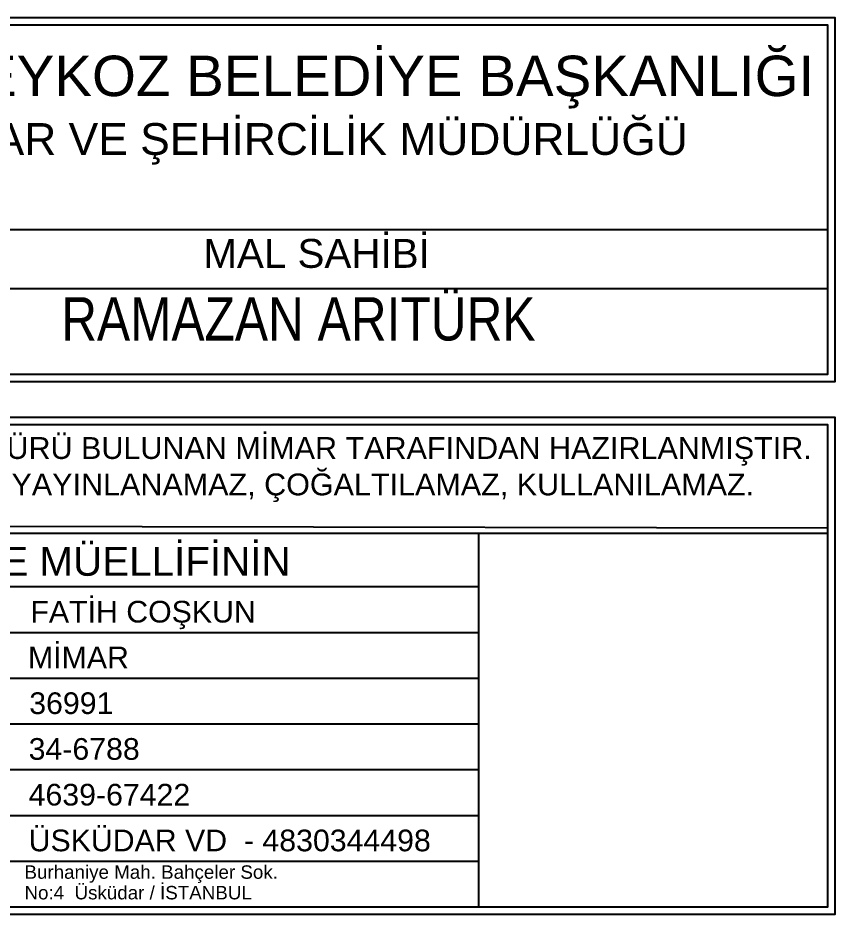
# Model space of a CAD drawing. Header units: millimetres. Extents: x 82776 to 137242, y 11666 to 27998.
# Drawn here: x 83215 to 83781, y 13105 to 13725 of the extents above; entities that cross this region are included whole.
import ezdxf

# ---------------------------------------------------------------- set-up
doc = ezdxf.new("R2010")
doc.units = ezdxf.units.MM
doc.styles.add('17-002_500_Mesa_Beykoz_10_Ruhsat_Hesaplar_B$0$ARIAL', font='arial.ttf', dxfattribs={"width": 0.8})
doc.styles.add('mahal', font='arial.ttf')

# ---------------------------------------------------------------- blocks, each defined once
blk = doc.blocks.new('BEYKOZ ANTET')
at = {"lineweight": 25}
for p, q in [((999.6, 1912.78, -1114.8), (291.83, 1912.78, -1114.8)), ((999.6, 1871.95, -1114.8), (291.83, 1871.95, -1114.8)), ((50.29, 1702.78, -1114.8), (999.6, 1702.78, -1114.8)), ((757.95, 1444.12, -1114.8), (757.95, 1702.78, -1114.8)), ((216.16, 1665.78, -1114.8), (757.95, 1665.78, -1114.8)), ((216.16, 1634.12, -1114.8), (757.95, 1634.12, -1114.8)), ((216.16, 1602.45, -1114.8), (757.95, 1602.45, -1114.8)), ((216.16, 1570.78, -1114.8), (757.95, 1570.78, -1114.8)), ((216.16, 1539.12, -1114.8), (757.95, 1539.12, -1114.8)), ((216.16, 1507.45, -1114.8), (757.95, 1507.45, -1114.8)), ((216.16, 1475.78, -1114.8), (757.95, 1475.78, -1114.8))]:
    blk.add_line(p, q, dxfattribs=at)
blk.add_line((524.94, 1812.78, -1114.8), (525.01, 1812.78, -1114.8))
at = {"lineweight": 25, "elevation": -1114.8}
for points in [[(45.29, 1807.78), (1004.6, 1807.78), (1004.6, 2059.39), (45.29, 2059.39)], [(50.29, 1812.78), (999.67, 1812.78), (999.6, 2054.39), (50.29, 2054.39)], [(45.29, 1439.12), (1004.6, 1439.12), (1004.6, 1782.78), (45.29, 1782.78)], [(50.29, 1708.2), (999.6, 1706.44), (999.6, 1777.78), (50.29, 1777.78)], [(50.29, 1444.12), (999.6, 1444.12), (999.6, 1777.78), (50.29, 1777.78)]]:
    blk.add_lwpolyline(points, close=True, dxfattribs=at)
for s, height, style, p in [('PROJE MÜELLİFİNİN', 20, 'mahal', (353.03, 1673.28, -1114.8)), ('FATİH COŞKUN', 15, 'mahal', (447.66, 1640.91, -1114.8)), ('MİMAR', 15, 'mahal', (445.99, 1609.25, -1114.8)), ('36991', 15, 'mahal', (446.85, 1577.58, -1114.8)), ('34-6788', 15, 'mahal', (446.44, 1545.91, -1114.8)), ('4639-67422', 15, 'mahal', (446.44, 1514.25, -1114.8)), ('ÜSKÜDAR VD  - 4830344498', 15, 'mahal', (446.44, 1482.58, -1114.8)), ('Burhaniye Mah. Bahçeler Sok.', 9.2974, '17-002_500_Mesa_Beykoz_10_Ruhsat_Hesaplar_B$0$ARIAL', (443.56, 1463.55, -1114.8)), ('No:4  Üsküdar / İSTANBUL ', 9.2974, '17-002_500_Mesa_Beykoz_10_Ruhsat_Hesaplar_B$0$ARIAL', (443.56, 1449.28, -1114.8))]:
    blk.add_text(s, height=height, dxfattribs=dict(style=style)).set_placement(p)
at = {"attachment_point": 1, "style": 'mahal'}
for s, width, insert, char_height in [('\\pxqc;{\\H0.98246x;T.C. BEYKOZ BELEDİYE BAŞKANLIĞI}\\P{\\H0.77193x;İMAR VE ŞEHİRCİLİK MÜDÜRLÜĞÜ}', 707.7738, (291.83, 2033.27, -1114.8), 28.5), ('\\pxqc;MAL SAHİBİ', 707.8231, (291.83, 1906.41, -1114.8), 20), ('{\\fArial Narrow|b0|i0|c162|p34;\\C256;RAMAZAN ARITÜRK}', 707.8231, (468.95, 1866.11, -1114.8), 30), ('\\pxqc;BU PROJE AŞAĞIDA İMZASI VE MÜHÜRÜ BULUNAN MİMAR TARAFINDAN HAZIRLANMIŞTIR.\\P MÜELLİFİNİN OLURU OLMADAN YAYINLANAMAZ, ÇOĞALTILAMAZ, KULLANILAMAZ.', 949.3099, (50.29, 1769.26, -1114.8), 15.12)]:
    blk.add_mtext_dynamic_manual_height_columns(s, width=width, gutter_width=1, heights=[0], dxfattribs=dict(at, insert=insert, char_height=char_height))

msp = doc.modelspace()

# ---------------------------------------------------------------- block references
msp.add_blockref('BEYKOZ ANTET', (82776.39, 11665.56))

doc.saveas('drawing.dxf')
